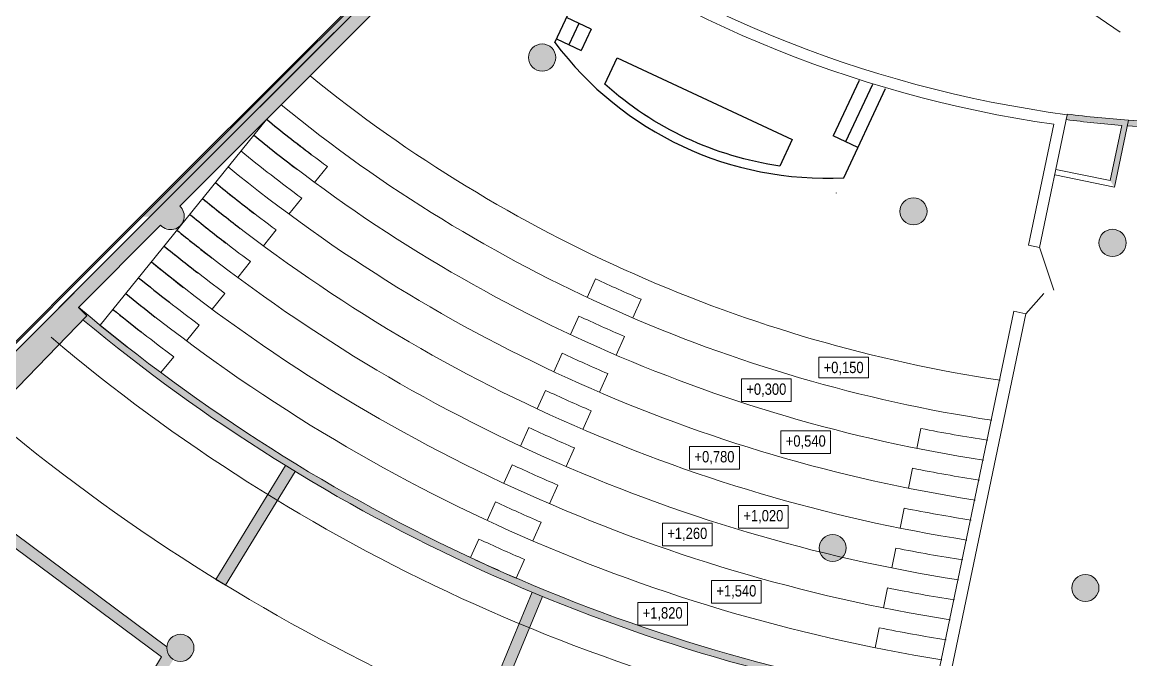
# Model space of a CAD drawing. Header units: millimetres. Extents: x 72919 to 485785, y -53256 to 338519.
# Drawn here: x 195286 to 219787, y 66900 to 80989 of the extents above; entities that cross this region are included whole.
import ezdxf

# ---------------------------------------------------------------- set-up
doc = ezdxf.new("R2010")
doc.units = ezdxf.units.MM
doc.layers.add('1', color=7, linetype='Continuous')
for name, color, linetype, lineweight in [('door', 177, 'Continuous', 9), ('h', 7, 'Continuous', 9), ('stairs', 4, 'Continuous', 5), ('wall', 5, 'Continuous', 40)]:
    doc.layers.add(name, color=color, linetype=linetype, lineweight=lineweight)
doc.styles.add('Шрифт надписей', font='ARIALN.TTF')

msp = doc.modelspace()

# ---------------------------------------------------------------- hatches: boundary and pattern name
at = {"ltscale": 500, "true_color": 0x000000}
h = msp.add_hatch(color=18, dxfattribs=at)
h.dxf.hatch_style = 1
edge = h.paths.add_edge_path()
edge.add_line((205856.34897, 84435.95161), (198530.81557, 77110.41821))
edge.add_line((198530.81557, 77110.41821), (198115.16773, 76694.77037))
edge.add_line((198115.16773, 76694.77037), (194061.80786, 72641.4105))
edge.add_line((194061.80786, 72641.4105), (194273.93989, 72429.27846))
edge.add_line((194273.93989, 72429.27846), (194339.78737, 72495.12595))
edge.add_line((194339.78737, 72495.12595), (194564.22937, 72278.05272))
edge.add_line((194564.22937, 72278.05272), (196715.28669, 74502.12988))
edge.add_line((196715.28669, 74502.12988), (196527.96395, 74683.30252))
edge.add_line((196527.96395, 74683.30252), (198345.80159, 76501.14016))
edge.add_arc((198566.25452, 76704.61129), 300, 222.70603868, 407.29396132)
edge.add_line((198769.72566, 76925.06423), (203783.36691, 81938.70549))
edge.add_arc((204004.22612, 82141.90959), 300.11781, 222.615971883, 407.384028117)
edge.add_line((204207.43023, 82362.7688), (206068.481, 84223.81957))
edge.add_line((206068.481, 84223.81957), (205856.34897, 84435.95161))
h = msp.add_hatch(color=18, dxfattribs=at)
h.dxf.hatch_style = 1
edge = h.paths.add_edge_path()
edge.add_arc((206776.69953, 80208.54518), 300, 0, 360)
h = msp.add_hatch(color=18, dxfattribs=at)
h.dxf.hatch_style = 1
edge = h.paths.add_edge_path()
edge.add_line((219329.72113, 77489.28753), (219422.6289, 77347.7568))
edge.add_line((219422.6289, 77347.7568), (219732.45211, 78823.81376))
edge.add_arc((221610.43378, 104414.99944), 25660, 262.781779829, 265.80293399, ccw=False)
edge.add_line((218386.28759, 78958.36021), (218361.68907, 78840.51885))
edge.add_line((218361.68907, 78840.51885), (219586.96441, 78714.53307))
edge.add_line((219586.96441, 78714.53307), (219329.72113, 77489.28753))
h = msp.add_hatch(color=18, dxfattribs=at)
h.dxf.hatch_style = 1
h.paths.add_polyline_path([(223485.44646, 78754.99944), (221835.43379, 78754.99944), (221835.43379, 78629.99944), (223485.44646, 78629.99944)])
h.paths.add_polyline_path([(221835.43379, 78754.99944), (221610.43379, 78754.99944), (221610.43379, 78629.99944), (221835.43379, 78629.99944)])
h.paths.add_polyline_path([(221610.43379, 78754.99944, -0.0182660334), (219737.48367, 78823.44502), (219711.57525, 78700.01235, 0.018429263), (221610.43379, 78629.99944)])
h = msp.add_hatch(color=18, dxfattribs=at)
h.dxf.hatch_style = 1
edge = h.paths.add_edge_path()
edge.add_arc((214982.91991, 76809.4174), 300, 0, 360)
h = msp.add_hatch(color=18, dxfattribs=at)
h.dxf.hatch_style = 1
edge = h.paths.add_edge_path()
edge.add_arc((219382.98006, 76112.51634), 300, 0, 360)
h = msp.add_hatch(color=18, dxfattribs=at)
h.dxf.hatch_style = 1
edge = h.paths.add_edge_path()
edge.add_line((196533.29885, 74688.63742), (196527.96395, 74683.30252))
edge.add_line((196527.96395, 74683.30252), (196715.28669, 74502.12988))
edge.add_line((196715.28669, 74502.12988), (196628.89374, 74412.80424))
edge.add_arc((221610.24607, 104414.99944), 39041, 230.217515222, 238.316936093)
edge.add_line((201105.12673, 71192.42035), (199563.85637, 68677.29571))
edge.add_line((199563.85637, 68677.29571), (199777.01672, 68546.67159))
edge.add_line((199777.01672, 68546.67159), (201318.28764, 71061.79714))
edge.add_arc((221610.24607, 104414.99944), 39041, 238.683831648, 247.316628494)
edge.add_line((206554.54177, 68393.81888), (205425.6932, 65668.53733))
edge.add_line((205425.6932, 65668.53733), (205656.66312, 65572.86658))
edge.add_line((205656.66312, 65572.86658), (206785.51178, 68298.14833))
edge.add_arc((221610.24607, 104414.99944), 39041, 247.683524049, 256.316319016)
edge.add_line((212374.6517, 66482.11822), (211686.03008, 63613.80275))
edge.add_line((211686.03008, 63613.80275), (211929.12247, 63555.44103))
edge.add_line((211929.12247, 63555.44103), (212617.74394, 66423.75589))
edge.add_arc((221610.24607, 104414.99944), 39041, 256.683214571, 260.819116976)
edge.add_line((215381.18359, 65874.13202), (215411.88844, 66021.11655))
edge.add_arc((221610.24607, 104414.99944), 38891, 229.849259553, 260.829223184, ccw=False)
h = msp.add_hatch(color=18, dxfattribs=at)
h.dxf.hatch_style = 1
edge = h.paths.add_edge_path()
edge.add_arc((198782.47149, 67163.15066), 300, 174.342831103, 238.493311941)
edge.add_line((198625.69207, 66907.37691), (198563.9617, 66806.69663))
edge.add_line((198563.9617, 66806.69663), (196745.26757, 63838.61446))
edge.add_line((196745.26757, 63838.61446), (200070.20074, 62139.17709))
edge.add_line((200070.20074, 62139.17709), (198416.31653, 58893.24668))
edge.add_line((198416.31653, 58893.24668), (198193.56491, 59006.74431))
edge.add_line((198193.56491, 59006.74431), (199744.83475, 62051.28269))
edge.add_line((199744.83475, 62051.28269), (196390.80357, 63738.64173))
edge.add_line((196390.80357, 63738.64173), (198364.3371, 66959.41954))
edge.add_line((198364.3371, 66959.41954), (192884.10263, 71039.4412))
edge.add_line((192884.10263, 71039.4412), (192949.311, 71104.64957))
edge.add_arc((193236.04855, 71192.86281), 300, 197.100227321, 307.29949305)
edge.add_line((193417.84296, 70954.21915), (198483.93263, 67192.72343))
h = msp.add_hatch(color=18, dxfattribs=at)
h.dxf.hatch_style = 1
edge = h.paths.add_edge_path()
edge.add_arc((213197.06287, 69370.78751), 300, 0, 360)
h = msp.add_hatch(color=18, dxfattribs=at)
h.dxf.hatch_style = 1
edge = h.paths.add_edge_path()
edge.add_arc((218782.76798, 68486.09874), 300, 0, 360)
h = msp.add_hatch(color=18, dxfattribs=at)
h.dxf.hatch_style = 1
edge = h.paths.add_edge_path()
edge.add_arc((198782.47149, 67163.15066), 300, 0, 360)
at = {"layer": '1', "ltscale": 500, "true_color": 0x000000}
h = msp.add_hatch(color=18, dxfattribs=at)
h.dxf.hatch_style = 1
h.paths.add_polyline_path([(218350.16896, 78696.09079, -0.1298665392), (205773.94781, 83881.3421), (205925.11647, 84080.46025, 0.1298665392), (218383.26707, 78943.89014)], flags=0)
h = msp.add_hatch(color=18, dxfattribs=at)
h.dxf.hatch_style = 1
h.paths.add_polyline_path([(217525.55681, 76058.41561), (218138.54198, 78994.9747), (218383.26707, 78943.89014), (217770.2819, 76007.33105)], flags=0)
h = msp.add_hatch(color=18, dxfattribs=at)
h.dxf.hatch_style = 1
h.paths.add_polyline_path([(219422.6289, 77347.7568), (219329.72113, 77489.28753), (218130.47366, 77735.02146), (218106.38534, 77617.46402), (219422.6289, 77347.7568)], flags=0)
h = msp.add_hatch(color=18, dxfattribs=at)
h.dxf.hatch_style = 1
h.paths.add_polyline_path([(214003.9617, 59202.97122), (214248.67915, 59151.85012), (217464.99355, 74548.39373), (217220.2761, 74599.51483), (214003.9617, 59202.97122)], flags=0)
at = {"layer": 'wall', "lineweight": 18, "ltscale": 0.007407, "true_color": 0x000000}
h = msp.add_hatch(color=18, dxfattribs=at)
h.dxf.hatch_style = 1
h.paths.add_polyline_path([(205771.49615, 84520.80442), (205856.34897, 84435.95161), (198112.29326, 76691.8959), (197943.99911, 76693.30738)])
h = msp.add_hatch(color=18, dxfattribs=at)
h.dxf.hatch_style = 1
h.paths.add_polyline_path([(197943.99911, 76693.30738), (198112.29326, 76691.8959), (194061.80786, 72641.4105), (193976.95504, 72726.26331), (197943.99911, 76693.30738)], flags=0)

# ---------------------------------------------------------------- linework, layer by layer
at = {"color": 18, "ltscale": 500, "true_color": 0x000000}
for p, q in [((207586.08982, 80962.24711), (207365.78767, 80491.52195)), ((207094.07262, 80618.68694), (207637.50271, 80364.35696)), ((207857.80515, 80835.08273), (207637.50271, 80364.35696)), ((213786.2927, 79701.20412), (213212.06067, 78474.24241)), ((213442.97073, 77552.14057), (214366.31078, 79525.05299)), ((214075.54289, 79611.50647), (213483.77572, 78347.07742)), ((213755.49076, 78219.91244), (213212.06067, 78474.24241)), ((213284.4634, 77213.46175), (213285.21435, 77215.06631)), ((213284.46476, 77213.45886), (213285.21571, 77215.06341))]:
    msp.add_line(p, q, dxfattribs=at)
for points in [[(415650.43379, 180914.99944, 0.4142135624), (336810.43379, 259754.99944), (221610.43379, 259754.99944, 0.4142135624), (142770.43379, 180914.99944), (142770.43379, 104414.99944, 0.4142135624), (221610.43379, 25574.99944), (336810.43379, 25574.99944, 0.4142135624), (415650.43379, 104414.99944)], [(414950.43379, 180914.99944, 0.4142135624), (336810.43379, 259054.99944), (221610.43379, 259054.99944, 0.4142135624), (143470.43379, 180914.99944), (143470.43379, 104414.99944, 0.4142135624), (221610.43379, 26274.99944), (336810.43379, 26274.99944, 0.4142135624), (414950.43379, 104414.99944)], [(208434.8283, 80204.30517), (212303.05314, 78393.94253), (212030.14531, 77810.81692, -0.1483687715), (208162.2237, 79621.82747)]]:
    msp.add_lwpolyline(points, format="xyb", close=True, dxfattribs=at)
for points in [[(207057.52091, 80540.58599), (207413.05235, 81294.94112)], [(207857.80515, 80835.08273), (207314.37449, 81089.41149)]]:
    msp.add_lwpolyline(points, dxfattribs=at)
msp.add_arc((213052.67997, 85034.36041), 7492.39218, 216.854022813, 272.985980797, dxfattribs=at)
at = {"layer": 'door', "linetype": 'ByBlock', "ltscale": 100}
msp.add_line((218809.62975, 81273.87595), (219554.84536, 80769.24371), dxfattribs=at)
at = {"layer": 'door', "ltscale": 100}
for p, q in [((217771.69681, 76015.02029), (218084.0308, 75065.04794)), ((217464.9513, 74546.71951), (217864.87122, 74994.00472))]:
    msp.add_line(p, q, dxfattribs=at)
at = {"layer": 'h'}
for points in [[(212889.78321, 73587.01204), (213989.78321, 73587.01204), (213989.78321, 73128.10189), (212889.78321, 73128.10189)], [(211181.18109, 73107.9842), (212281.18109, 73107.9842), (212281.18109, 72607.9842), (211181.18109, 72607.9842)], [(212052.96892, 71962.01573), (213152.96892, 71962.01573), (213152.96892, 71462.01573), (212052.96892, 71462.01573)], [(210035.82131, 71614.1564), (211135.82131, 71614.1564), (211135.82131, 71114.1564), (210035.82131, 71114.1564)], [(211115.7448, 70311.05869), (212215.7448, 70311.05869), (212215.7448, 69811.05869), (211115.7448, 69811.05869)], [(209434.34869, 69920.72668), (210534.34869, 69920.72668), (210534.34869, 69420.72668), (209434.34869, 69420.72668)], [(210518.89143, 68650.8513), (211618.89143, 68650.8513), (211618.89143, 68150.8513), (210518.89143, 68150.8513)], [(208889.92427, 68163.08393), (209989.92427, 68163.08393), (209989.92427, 67663.08393), (208889.92427, 67663.08393)]]:
    msp.add_lwpolyline(points, close=True, dxfattribs=at)
at = {"layer": 'stairs', "color": 4, "linetype": 'ByBlock', "ltscale": 50}
for p, q in [((213284.46341, 77214.44256), (213285.21435, 77216.04711)), ((213284.46477, 77214.43966), (213285.21571, 77216.04422))]:
    msp.add_line(p, q, dxfattribs=at)
at = {"layer": 'stairs', "color": 4, "lineweight": 25}
for radius, start, end in [(33041, 230.710471755, 232.887179408), (33491, 230.7137266, 232.796561634), (34841, 230.72710025, 232.538843356), (35291, 230.731330723, 232.457346033), (35741, 230.735454697, 232.377913214), (36191, 230.73947609, 232.300467234), (36641, 230.743398739, 232.224934377), (37091, 230.747226211, 232.15124446), (37541, 230.7509619, 232.079330708), (37991, 230.754609091, 232.009129632), (38441, 230.758170864, 231.940580612), (38891, 230.761650264, 231.873625923)]:
    msp.add_arc((221610.24607, 104414.99944), radius, start, end, dxfattribs=at)
at = {"layer": 'wall', "color": 18, "lineweight": 18, "ltscale": 0.007407, "true_color": 0x000000}
for p, q in [((205856.34897, 84435.95161), (198115.16773, 76694.77037)), ((198769.72566, 76925.06423), (203783.36691, 81938.70549)), ((218383.26707, 78943.89014), (217770.2819, 76007.33105)), ((218361.68907, 78840.51885), (218386.28759, 78958.36021)), ((200681.79626, 78837.13483), (197009.82747, 74293.09237)), ((218083.88712, 78732.85552), (217525.29124, 76058.51251)), ((219329.67512, 77489.29696), (219585.92834, 78709.59918)), ((219426.50006, 77341.85968), (219737.34548, 78822.78664)), ((202031.3653, 77799.68226), (201748.24262, 77449.3194)), ((218130.9061, 77734.93285), (219329.67512, 77489.29696)), ((218105.38166, 77612.56579), (219426.50006, 77341.85968)), ((201465.12759, 77098.96601), (201182.01991, 76748.62171)), ((198115.16773, 76694.77037), (194061.80786, 72641.4105)), ((196527.96395, 74683.30252), (198345.80159, 76501.14016)), ((200898.91929, 76398.28615), (200615.82546, 76047.95899)), ((217525.29124, 76058.51251), (217770.2819, 76007.33105)), ((200332.73816, 75697.63992), (200049.65715, 75347.32863)), ((207774.93033, 74906.40206), (207959.08486, 75317.06689)), ((199766.5822, 74997.02484), (199483.51309, 74646.72827)), ((208778.63274, 74456.31155), (208962.78727, 74866.97638)), ((194564.22937, 72278.05272), (196715.28669, 74502.12988)), ((196715.28669, 74502.12988), (196527.96395, 74683.30252)), ((207406.62341, 74085.07718), (207590.77652, 74495.73885)), ((217204.58805, 74602.79554), (213988.27364, 59206.25193)), ((217464.99355, 74548.39373), (214248.6792, 59151.85032)), ((217204.58805, 74602.79554), (217464.99355, 74548.39373)), ((199200.44961, 74296.43866), (198917.39155, 73946.15577)), ((208410.32583, 73634.98667), (208594.47894, 74045.64833)), ((198634.33872, 73595.87936), (198351.29095, 73245.6092)), ((207038.31917, 73263.75826), (207222.47097, 73674.417)), ((208042.02158, 72813.66774), (208226.17338, 73224.32649)), ((206670.0174, 72442.44484), (206854.16799, 72853.10088)), ((207673.71981, 71992.35432), (207857.8704, 72403.01037)), ((206301.7179, 71621.13651), (206485.86738, 72031.79006)), ((215147.67642, 72012.17743), (215055.64902, 71571.66925)), ((207305.42031, 71171.04599), (207489.56979, 71581.69954)), ((201105.12673, 71192.42035), (199563.85637, 68677.29571)), ((201318.28764, 71061.79714), (199777.01672, 68546.67159)), ((205933.42053, 70799.8329), (206117.56896, 71210.48413)), ((214963.62171, 71131.16154), (214871.59451, 70690.65429)), ((198483.03315, 67189.38533), (193417.84296, 70954.21915)), ((206937.12294, 70349.74238), (207121.27137, 70760.39362)), ((205565.12512, 69978.53367), (205749.27259, 70389.18276)), ((214779.56739, 70250.14748), (214687.54036, 69809.64109)), ((206568.82753, 69528.44316), (206752.975, 69939.09224)), ((195124.16509, 69374.45674), (198367.15591, 66964.0198)), ((205196.83154, 69157.23853), (205380.97811, 69567.88561)), ((214595.51342, 69369.13511), (214503.48656, 68928.62952)), ((206200.53395, 68707.14802), (206384.68052, 69117.7951)), ((199563.85637, 68677.29571), (199777.01641, 68546.67107)), ((206554.54177, 68393.81888), (205425.6932, 65668.53733)), ((214411.45978, 68488.12431), (214319.43307, 68047.61946)), ((206785.51178, 68298.14833), (205656.66312, 65572.86658)), ((214227.40644, 67607.11496), (214135.37988, 67166.6108)), ((198367.15591, 66964.0198), (196388.32886, 63734.60303))]:
    msp.add_line(p, q, dxfattribs=at)
for points in [[(205856.34897, 84435.95161), (205750.28295, 84542.01763), (197901.92558, 76693.66025)], [(197902.27845, 76651.58672), (205771.49615, 84520.80442)], [(205856.34897, 84435.95161), (198526.33657, 77105.93922)], [(217770.2819, 76007.33105), (217525.55681, 76058.41561), (218083.86297, 78733.0301)], [(197901.92558, 76693.66025), (193955.74184, 72747.47652), (194061.80786, 72641.4105)], [(193976.95504, 72726.26331), (197943.99911, 76693.30738)], [(198112.29326, 76691.8959), (194061.80786, 72641.4105)]]:
    msp.add_lwpolyline(points, dxfattribs=at)
for centre in [(206776.69953, 80208.54518), (214982.91991, 76809.4174), (219382.98006, 76112.51634), (213197.06287, 69370.78751), (218782.76798, 68486.09874), (198782.47149, 67163.15066)]:
    msp.add_circle(centre, 300, dxfattribs=at)
for centre, radius, start, end in [((221875.59548, 105090.30394), 26378.61468, 232.794568046, 262.392137412), ((221868.42793, 105060.43258), 26598.19661, 232.694926739, 261.819873283), ((221610.24607, 104414.99944), 31691, 230.954592695, 261.456520447), ((221610.24607, 104414.99944), 32591, 230.789586663, 261.366497153), ((221610.43379, 104414.99944), 25660, 262.781779833, 265.802933989), ((221610.24607, 104414.99944), 33041, 230.710471755, 233.660887436), ((221610.43379, 104414.99944), 25785, 262.76045069, 265.496795537), ((221610.43379, 104414.99944), 25785, 265.765592709, 270.009853135), ((221610.43379, 104414.99944), 25660, 265.802933989, 270.009853135), ((221610.24607, 104414.99944), 33491, 230.7137266, 261.281319451), ((221610.24607, 104414.99944), 33941, 230.718302707, 233.59184517), ((221610.24607, 104414.99944), 34391, 230.722758989, 261.200606158), ((221610.24607, 104414.99944), 34841, 230.727100217, 233.52637331), ((221610.24607, 104414.99944), 35291, 230.731330723, 261.124015185), ((198566.25452, 76704.61129), 300, 222.706038672, 47.293961309), ((221610.24607, 104414.99944), 35741, 230.735454699, 233.464201755), ((221610.24607, 104414.99944), 36191, 230.739476123, 261.051238304), ((221610.24607, 104414.99944), 36641, 230.743398739, 233.405087), ((221610.24607, 104414.99944), 37091, 230.747226211, 260.981997592), ((221610.24607, 104414.99944), 37541, 230.7509619, 233.348808969), ((221610.24607, 104414.99944), 32141, 244.866594311, 246.827592179), ((221610.24607, 104414.99944), 37991, 230.754609091, 260.916041211), ((221610.24607, 104414.99944), 38891, 229.849259552, 260.829223185), ((221610.24607, 104414.99944), 38441, 230.758170864, 233.295168233), ((221610.24607, 104414.99944), 33041, 244.893304491, 246.800882008), ((221610.24607, 104414.99944), 39041, 230.217515221, 260.819116984), ((221610.24607, 104414.99944), 39791, 229.793620603, 260.853140905), ((221610.24607, 104414.99944), 33941, 244.918597978, 246.775588546), ((221610.24607, 104414.99944), 34841, 244.942584569, 246.751601956), ((221610.24607, 104414.99944), 41987.01593, 229.793620603, 260.853140905), ((221610.24607, 104414.99944), 35741, 244.96536292, 246.728823554), ((221610.24607, 104414.99944), 33041, 258.720665929, 261.323327424), ((221610.24607, 104414.99944), 36641, 244.987022206, 246.707164255), ((221610.24607, 104414.99944), 33941, 258.706857786, 261.240427005), ((221610.24607, 104414.99944), 37541, 245.007642858, 246.686543605), ((221610.24607, 104414.99944), 34841, 258.693763038, 261.161815384), ((221610.24607, 104414.99944), 38441, 245.027297892, 246.666888628), ((221610.24607, 104414.99944), 35741, 258.681327798, 261.087167987), ((221610.24607, 104414.99944), 38891, 244.91994406, 246.657402304), ((221610.24607, 104414.99944), 36641, 258.669503498, 261.016192248), ((221610.24607, 104414.99944), 37541, 258.658246132, 260.948623658)]:
    msp.add_arc(centre, radius, start, end, dxfattribs=at)

# ---------------------------------------------------------------- texts
at = {"layer": 'h', "char_height": 250, "attachment_point": 5, "style": 'Шрифт надписей'}
for s, insert in [('+0,150', (213439.78321, 73337.01204)), ('+0,300', (211731.18109, 72857.9842)), ('+0,540', (212602.96892, 71712.01573)), ('+0,780', (210585.82131, 71364.1564)), ('+1,020', (211665.7448, 70061.05869)), ('+1,260', (209984.34869, 69670.72668)), ('+1,540', (211068.89143, 68400.8513)), ('+1,820', (209439.92427, 67913.08393))]:
    msp.add_mtext_dynamic_manual_height_columns(s, width=5.8397345, gutter_width=50, heights=[0], dxfattribs=dict(at, insert=insert))

doc.saveas('drawing.dxf')
